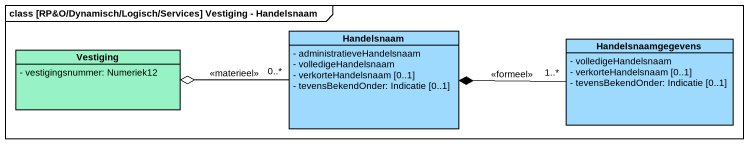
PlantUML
@startuml
mainframe class [RP&O/Dynamisch/Logisch/Services] Vestiging - Handelsnaam
hide circle
hide empty members
skinparam classAttributeIconSize 0
class Handelsnaam #9EDAFD {
  - administratieveHandelsnaam
  - volledigeHandelsnaam
  - verkorteHandelsnaam [0..1]
  - tevensBekendOnder: Indicatie [0..1]
}
class Vestiging #97F3C5 {
  - vestigingsnummer: Numeriek12
}
class Handelsnaamgegevens #9EDAFD {
  - volledigeHandelsnaam
  - verkorteHandelsnaam [0..1]
  - tevensBekendOnder: Indicatie [0..1]
}
Handelsnaam "0..*" -left-o Vestiging : <<materieel>>
Handelsnaamgegevens "1..*" -left-* Handelsnaam : <<formeel>>
@enduml
